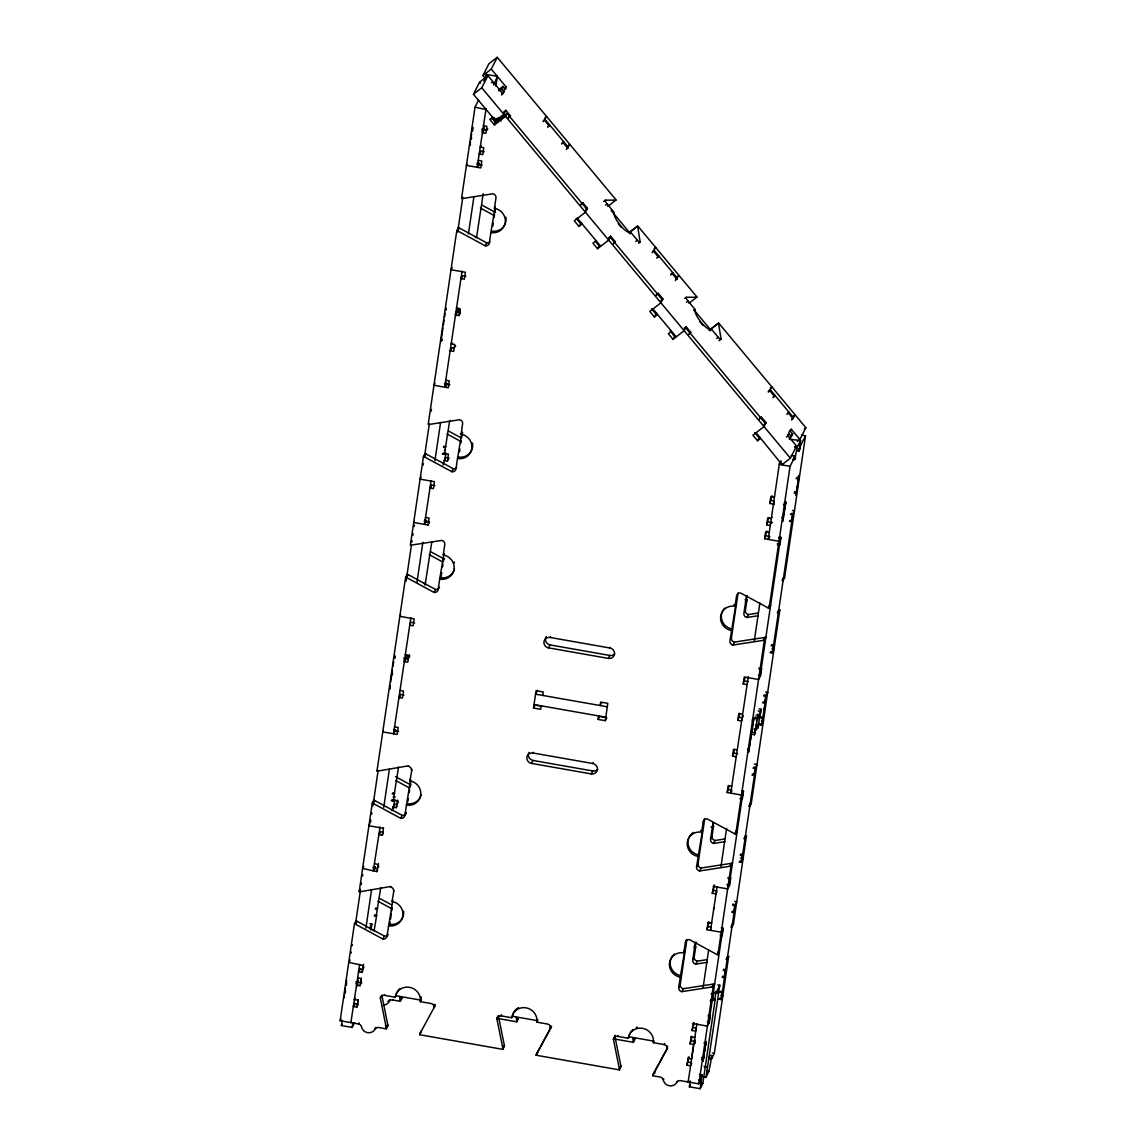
<?xml version="1.0" encoding="UTF-8"?>
<svg xmlns="http://www.w3.org/2000/svg" width="1146" height="1146" viewBox="0 0 1146 1146"><rect width="100%" height="100%" fill="white"/><g stroke="black" fill="none" stroke-linecap="round" stroke-linejoin="round"><path stroke-width="1.5" d="M494.026 120.86L494.456 117.623M743.052 716.866L743.066 716.135M451.753 343.27L451.796 344.316L452.183 343.184M480.862 146.144L480.876 147.419L481.32 146.043M784.279 503.28L785.626 503.524L785.726 501.547L784.867 504.999L783.535 504.756M354.959 998.667L354.902 1000L355.389 998.768M441.038 340.935L442.972 327.842M446.152 309.878L446.224 308.145L445.651 310.05M703.3 1076.753L705.979 1077.226L719.803 985.274L717.783 984.93M702.942 1061.253L706.022 1041.428L702.87 1061.268M785.698 503.051L782.618 521.387L785.698 503.051L784.351 502.808M688.245 1080.965L688.101 1081.982L688.474 1081.237M713.829 907.761L713.557 909.595M681.813 991.648L683.303 988.697L713.614 984.013A3.653 3.481 26.9 0 1 714.66 984.056L713.17 987.007A3.653 3.481 26.9 0 0 712.11 986.964L681.813 991.648A3.653 3.481 26.9 0 1 678.733 987.551L680.266 977.151A12.807 12.205 26.9 0 1 669.508 962.812A12.807 12.205 26.9 0 1 683.847 952.885L685.38 942.485A3.653 3.481 26.9 0 1 689.477 939.648L716.909 954.503A3.653 3.481 26.9 0 0 717.912 954.819L730.99 866.319L732.48 863.368A3.653 3.481 26.9 0 0 731.435 863.339L701.123 868.009L699.633 870.96A3.653 3.481 26.9 0 1 696.553 866.863L702.412 830.735A12.807 12.205 26.9 0 0 700.578 830.535M729.057 886.145L743.009 792.087M739.843 861.047L741.634 861.362L755.601 767.304M764.296 707.913L763.766 711.523M733.411 924.321A3.653 3.481 26.9 0 1 732.394 924.005L730.904 926.956A3.653 3.481 26.9 0 0 731.907 927.272L733.411 924.321L746.476 835.821A3.653 3.481 26.9 0 0 745.43 835.792L743.926 838.743A3.653 3.481 26.9 0 1 744.972 838.772L746.476 835.821M751.232 803.647A3.653 3.481 26.9 0 1 750.215 803.317L748.725 806.268A3.653 3.481 26.9 0 0 749.728 806.598L751.232 803.647L779.839 609.901A3.667 3.495 26.9 0 0 778.793 609.858L777.289 612.809A3.667 3.495 26.9 0 1 778.335 612.852L779.839 609.901M386.317 1028.85A3.653 3.481 26.9 0 0 386.302 1027.833L380.329 998.166L381.819 995.215L387.806 1024.882A3.653 3.481 26.9 0 1 387.806 1025.899L386.317 1028.85L378.753 1027.518A3.653 3.481 26.9 0 0 375.029 1029.237A7.32 6.976 26.9 0 1 361.491 1026.859A3.653 3.481 26.9 0 0 358.454 1023.951L340.133 1020.714L354.429 923.848L355.933 920.897A3.653 3.481 26.9 0 1 356.936 921.212L384.368 936.067A3.653 3.481 26.9 0 0 387.821 934.749M390.815 886.474L360.231 891.703A3.653 3.481 26.9 0 1 359.185 891.674L372.249 803.16L373.754 800.209A3.653 3.481 26.9 0 1 374.756 800.538L402.189 815.379A3.653 3.481 26.9 0 0 406.286 812.543L405.44 814.204M408.635 765.786L378.051 771.029A3.653 3.481 26.9 0 1 377.005 770.986L405.612 577.24L407.117 574.289A3.653 3.481 26.9 0 1 408.119 574.619L435.537 589.459A3.653 3.481 26.9 0 0 439.491 587.239M456.595 467.74A3.653 3.481 26.9 0 1 453.358 468.771L425.94 453.931A3.653 3.481 26.9 0 0 424.937 453.601L423.433 456.552L410.368 545.066A3.667 3.495 26.9 0 0 411.414 545.095L441.726 540.411A3.653 3.481 26.9 0 1 444.791 544.508L443.258 554.908A12.807 12.205 26.9 0 1 454.031 569.261A12.807 12.205 26.9 0 1 439.677 579.174L438.144 589.574A3.653 3.481 26.9 0 1 434.048 592.41L406.615 577.57A3.653 3.481 26.9 0 0 405.612 577.24M489.958 241.806A3.653 3.481 26.9 0 1 486.721 242.852L459.302 228.011A3.653 3.481 26.9 0 0 458.3 227.682L456.796 230.633L428.189 424.378A3.667 3.495 26.9 0 0 429.234 424.421L459.546 419.737A3.653 3.481 26.9 0 1 462.612 423.834L461.079 434.234A12.807 12.205 26.9 0 1 471.851 448.573A12.807 12.205 26.9 0 1 457.498 458.5L455.965 468.886A3.653 3.481 26.9 0 1 451.868 471.722L424.435 456.882A3.653 3.481 26.9 0 0 423.433 456.552M478.57 100.203L475.017 107.194L461.552 198.459A3.667 3.495 26.9 0 0 462.597 198.487L492.909 193.803A3.653 3.481 26.9 0 1 495.974 197.914L494.442 208.3A12.807 12.205 26.9 0 1 505.214 222.653A12.807 12.205 26.9 0 1 490.86 232.566L489.328 242.966A3.653 3.481 26.9 0 1 485.231 245.803L457.798 230.962A3.653 3.481 26.9 0 0 456.796 230.633M344.387 995.43L344.387 997.722M344.688 993.439L345.49 988.01M345.92 985.073L346.694 980.145M390.199 685.279L389.812 689.033L390.242 687.901M390.671 681.985L392.433 670.095M392.935 666.686L393.694 661.6M443.359 325.178L444.118 320.078M444.576 316.998L445.121 313.288M470.447 141.789L470.061 145.513L470.447 144.597M470.834 139.124L471.636 133.71M472.052 130.959L472.696 127.077M345.304 992.851L345.576 991.046M346.45 985.116L346.665 983.597M351.321 952.125L351.235 952.942M352.295 945.565L352.424 944.619M355.432 924.292L360.317 891.201M361.305 884.483L361.52 883.065M362.551 876.017L362.766 874.599M370.416 822.799L370.831 819.977M371.662 814.333L371.877 812.915M372.923 805.853L373.123 804.449M373.338 803.031L378.123 770.642M392.276 674.765L392.534 672.96M406.114 581.094L411.357 545.582M411.858 542.115L412.073 540.697M412.904 535.053L413.119 533.635M414.164 526.573L414.365 525.169M423.246 465.018L423.461 463.6M424.421 457.082L429.306 424.034M431.197 411.199L431.455 409.394M457.655 232.022L462.798 197.227M471.307 139.54L471.593 137.649M472.51 131.418L472.782 129.613M354.515 1022.834L352.18 1027.432L341.422 1025.541L342.196 1020.341M486.105 77.756L486.592 74.461L497.35 76.367L495.903 86.208M356.678 986.792L358.025 980.145M404.681 661.901L405.799 656.644L405.44 660.425M455.864 315.293L456.982 310.036M482.667 133.781L483.927 127.578M354.329 1006.517L354.773 1003.495L358.139 1004.082M357.437 985.488L358.082 980.274M359.543 971.206L359.887 968.828L362.809 969.344M365.903 928.174L371.619 889.468M379.885 833.471L380.157 831.624L383.294 832.182M383.738 807.328L389.396 769.066M399.897 697.9L400.412 694.433L403.994 695.063M416.972 582.268L422.888 542.259M430.925 487.781L431.34 485.016L434.921 485.646M434.921 460.721L440.58 422.459M451.323 349.659L451.596 347.825L454.289 348.298M456.352 315.623L457.039 310.165M461.981 277.461L462.253 275.613L465.849 276.243M468.413 233.913L473.814 197.384M480.174 154.252L480.647 151.071L484.242 151.702M483.555 131.389L483.984 127.707M374.957 869.198L375.272 867.035L373.267 866.677M395.284 731.578L395.542 729.844L393.522 729.486M426.212 522.161L426.455 520.427L424.45 520.069M446.209 386.703L446.338 385.83M446.467 384.97L446.725 383.237L445.379 382.993M478.87 165.54L479.186 163.377L477.166 163.019M352.18 1027.432L352.853 1022.891M354.773 1003.495L353.283 1006.446L356.864 1007.076L358.168 999.584L357.753 1002.535M355.833 983.354L357.18 983.583L356.392 985.059L360.016 985.703L361.42 978.025M359.887 968.828L358.397 971.779L361.978 972.41L363.569 964.373M362.795 868.525L376.862 871.605L378.452 863.568M380.157 831.624L378.653 834.575L382.248 835.205L383.552 827.727M414.265 521.358L413.706 522.476L428.045 524.997L429.077 518.064L425.481 517.433M455.463 313.359L455.392 314.964L458.973 315.594L459.99 308.661L456.409 308.03M360.718 982.509L361.162 979.429M362.537 970.189L363.21 965.562M408.85 657.274L409.638 654.953M459.56 313.904L460.033 310.666M493.697 85.105L497.35 76.367M409.566 657.245L409.695 656.386M360.961 983.855L361.577 982.308M363.74 967.725L363.869 966.866M378.624 866.92L378.753 866.061M455.435 346.722L455.564 345.848M487.451 129.899L487.652 128.596M370.932 930.079L371.834 924.02L369.814 923.662M374.14 915.969L376.146 916.327L380.716 887.849M391.158 800.725L393.164 801.083L398.55 767.075M425.051 585.176L431.784 542.015M442.327 454.117L444.347 454.475L449.733 420.467M374.054 931.111L376.647 915.353L374.627 914.995M392.104 810.709L394.138 804.077L397.06 804.592M443.144 465.032L445.321 457.469L448.688 458.071M476.492 237.766L483.225 193.66M393.465 808.689L393.594 807.758M393.866 805.925L394.768 799.851M444.92 460.234L445.952 453.243M494.828 122.264L495.187 119.829M392.648 807.028L396.23 807.658L397.533 800.18M443.831 460.42L447.413 461.05L448.444 454.117L443.058 453.171M497.493 121.906L497.751 120.172L492.365 119.227M397.991 802.974L398.249 801.24M354.429 923.848A3.653 3.481 26.9 0 1 355.432 924.177L382.864 939.018A3.653 3.481 26.9 0 0 386.961 936.182L392.577 901.773M388.494 925.782A12.807 12.205 26.9 0 0 402.848 915.869A12.807 12.205 26.9 0 0 392.075 901.515L393.895 890.571M372.249 803.16A3.653 3.481 26.9 0 1 373.252 803.489L400.685 818.33A3.653 3.481 26.9 0 0 404.782 815.494L410.655 779.366L409.896 780.841A12.807 12.205 26.9 0 1 420.668 795.181A12.807 12.205 26.9 0 1 406.314 805.108M409.896 780.841L412.001 769.338M439.677 579.174L444.018 553.432L443.258 554.908M457.498 458.5L461.838 432.758A12.807 12.205 26.9 0 1 462.74 432.944M490.86 232.566L495.201 206.824L494.442 208.3M389.712 924.779L390.127 921.971M390.542 919.149L391.373 913.52M391.789 910.698L392.204 907.89M407.947 801.283L408.363 798.461M409.194 792.831L409.609 790.024M410.024 787.202L410.855 781.572M440.895 578.171L441.726 572.542M442.557 566.912L442.972 564.09M443.387 561.282L443.803 558.46M459.546 451.853L459.961 449.046M460.792 443.416L461.208 440.594M461.623 437.786L462.454 432.142M492.909 225.934L493.324 223.112M494.155 217.482L494.571 214.674M494.986 211.852L495.401 209.03M541.213 705.836L540.697 709.302L533.52 708.042L536.084 690.709L543.261 691.969L542.746 695.436M598.097 719.416L599.587 716.451L606.764 717.725L605.274 720.676L598.097 719.416L598.599 715.949M605.274 720.676L607.824 703.343L600.647 702.083L600.146 705.549L601.636 702.598M698.086 856.463A12.807 12.205 26.9 0 1 687.328 842.124A12.807 12.205 26.9 0 1 701.667 832.211L703.2 821.811L704.704 818.86L698.057 863.912L696.553 866.863M733.927 604.615A12.807 12.205 26.9 0 1 735.775 604.802L729.916 640.943A3.653 3.481 26.9 0 0 732.982 645.04L763.293 640.356A3.667 3.495 26.9 0 1 764.339 640.399L765.843 637.448A3.667 3.495 26.9 0 0 764.797 637.405L734.486 642.089L732.982 645.04M731.449 630.544A12.807 12.205 26.9 0 1 720.691 616.204A12.807 12.205 26.9 0 1 735.03 606.277L736.563 595.877A3.653 3.481 26.9 0 1 740.66 593.041L768.092 607.896A3.653 3.481 26.9 0 0 769.095 608.211L770.599 605.26A3.653 3.481 26.9 0 1 769.596 604.945L768.092 607.896M680.266 977.151L684.592 951.409A12.807 12.205 26.9 0 0 683.675 951.28M678.733 987.551L680.223 984.6L686.884 939.534L685.38 942.485M738.067 592.926L731.406 637.993A3.653 3.481 26.9 0 0 734.486 642.089M707.168 962.339L695.794 964.101A3.653 3.481 26.9 0 1 692.728 960.004L695.221 943.101M724.988 841.665L713.614 843.413A3.653 3.481 26.9 0 1 710.549 839.316L713.041 822.427M746.404 596.493L743.897 613.397A3.653 3.481 26.9 0 0 746.977 617.493L758.351 615.731M694.089 947.928A12.807 12.205 26.9 0 0 695.006 948.129L695.909 942.055M711.021 826.997A12.807 12.205 26.9 0 0 712.826 827.441L713.5 822.9M745.272 601.321A12.807 12.205 26.9 0 0 746.189 601.521L747.077 595.447M692.728 960.004L694.218 957.053L695.751 946.653A12.807 12.205 26.9 0 1 693.946 946.195M710.549 839.316L712.038 836.365L713.571 825.965A12.807 12.205 26.9 0 1 712.669 825.779M745.129 599.587A12.807 12.205 26.9 0 0 746.934 600.046L745.401 610.446A3.653 3.481 26.9 0 0 748.481 614.543L757.95 613.081M691.611 1063.588L690.479 1065.809L686.898 1065.178L688.488 1057.142M687.915 1058.245L691.539 1058.875L693.674 1044.436L690.05 1043.805L691.353 1036.313M696.166 1030.039L695.608 1031.142L692.012 1030.512L693.416 1022.848M721.235 927.945L723.255 928.303L721.249 932.242L706.896 929.707L708.3 922.043M716.794 892.104L715.863 893.952L712.282 893.321L713.858 885.271M742.164 790.869L743.51 791.098L741.505 795.038L727.166 792.516L728.183 785.583L731.778 786.213M736.119 756.747L732.538 756.116L733.555 749.183L737.15 749.813M742.164 719.459L741.405 720.934L737.823 720.304L738.841 713.371L742.436 714.001M746.791 684.534L743.195 683.904L744.227 676.971L758.566 679.506L760.572 675.567L761.589 668.634L758.91 668.161M778.965 537.001L780.985 537.345L778.979 541.284L764.626 538.763L765.657 531.83L769.238 532.46M770.27 525.484L766.688 524.854L767.705 517.92L771.301 518.551L772.046 517.075M774.18 502.636L773.435 504.111L769.84 503.466L770.871 496.547L774.452 497.178M686.898 1065.178L689.161 1057.027M690.05 1043.805L692.198 1036.514M692.012 1030.512L694.218 1022.791M706.896 929.707L709.102 921.986M712.282 893.321L714.545 885.17M727.166 792.516L729.171 786.099M732.538 756.116L734.543 749.699M737.823 720.304L739.829 713.886M743.195 683.904L745.215 677.487M764.626 538.763L766.832 531.042M766.688 524.854L768.823 517.562M769.84 503.466L772.046 495.76M779.667 461.824L768.221 539.394L769.596 536.686M773.837 504.942L774.109 503.094M694.877 1043.232L695.135 1041.485L691.554 1040.855M703.1 987.537L708.643 950.048M720.949 866.691L726.607 828.429M754.211 641.445L759.898 602.925M771.645 523.364L771.831 522.146M780.526 463.285L780.841 461.079M713.27 998.739L715.276 999.097L702.827 1083.443L700.149 1088.7L689.391 1086.809L690.25 1080.95M789.737 439.276L800.596 440.522L799.034 451.094L797.014 450.736M666.915 1048.977L652.962 1074.776A3.653 3.481 26.9 0 0 652.676 1075.75L660.239 1077.082A3.653 3.481 26.9 0 1 663.276 1079.99A7.32 6.976 26.9 0 0 676.813 1082.368A3.653 3.481 26.9 0 1 680.523 1080.649L698.859 1083.872L713.17 987.007M703.2 821.811A3.653 3.481 26.9 0 1 707.297 818.975L734.729 833.815A3.653 3.481 26.9 0 0 735.732 834.145L764.339 640.399M769.095 608.211L790.052 466.322L795.209 456.151L791.184 455.435M703.888 1043.018L705.907 1043.376L703.014 1059.291L703.773 1057.815L701.982 1057.5M708.801 1023.335L722.754 929.291L721.851 929.134M760.07 676.555L780.483 538.334L778.693 538.018M698.859 1083.872L702.197 1074.833L699.518 1074.361M705.764 1044.278L705.907 1043.376M693.044 1023.579L707.383 1026.114L709.388 1022.175L710.405 1015.241L709.073 1014.998M710.119 1000.845L712.124 1001.203L712.626 1000.229L713.657 993.296L712.311 993.052M720.376 935.981L721.722 936.21L722.224 935.236L723.255 928.303M713.299 886.388L727.653 888.909L729.644 884.97L730.675 878.037L727.982 877.564M739.972 798.662L741.992 799.02L742.479 798.031L743.51 791.098M777.446 544.909L779.452 545.267L779.953 544.278L780.985 537.345M700.149 1088.7L702.197 1074.833M712.769 999.727L714.789 1000.086L715.806 993.152L719.803 985.274M792.688 459.26L794.708 459.618L795.209 456.151M752.406 734.428L754.426 734.772L757.993 715.476L755.973 715.118M794.708 459.618L797.258 447.069L800.596 440.522M754.426 734.772L755.945 729.343L753.925 728.985M757.993 715.476L757.477 718.943L755.458 718.585M755.572 728.197L757.592 728.541L758.108 725.074L756.088 724.73M759.139 708.887L761.145 709.245L759.64 714.689L757.621 714.33M757.592 728.541L761.145 709.245M799.034 451.094L800.553 445.651L805.538 435.809L801.512 435.108M705.979 1077.226L708.901 1071.481L711.953 1055.652L709.933 1055.294M709.417 1058.761L711.437 1059.119L711.953 1055.652M718.857 999.183L720.877 999.541L722.41 991.634L720.39 991.276M722.109 977.237L724.129 977.595L725.647 969.674L723.627 969.315M731.707 912.245L733.712 912.603L734.744 905.669L736.735 901.73L734.729 901.386M739.127 861.993L741.147 862.351L742.665 854.429L740.645 854.071M751.962 775.054L753.982 775.412L754.999 768.479L757.005 764.54L754.312 764.067M759.383 724.788L761.402 725.146L762.921 717.224L760.901 716.88M762.62 702.842L764.64 703.2L765.671 696.267L767.662 692.327L765.643 691.969M770.04 652.575L772.06 652.934L773.593 645.026L771.573 644.668M789.436 521.301L791.456 521.659L792.473 514.726L794.479 510.787L792.459 510.428M719.588 998.252L721.378 998.567L735.245 904.681L732.552 904.208M770.771 651.644L772.562 651.959L792.975 513.737L791.184 513.422M711.437 1059.119L714.345 1053.375L728.655 956.509A3.653 3.481 26.9 0 0 727.61 956.466L726.106 959.417A3.653 3.481 26.9 0 1 727.151 959.46L728.655 956.509M784.58 577.713A3.667 3.495 26.9 0 1 783.578 577.398L782.088 580.349A3.667 3.495 26.9 0 0 783.09 580.664L784.58 577.713L805.538 435.809M394.869 658.32L394.783 655.311M441.783 339.488L441.482 341.05M494.814 118.654L494.298 120.946M742.708 716.751L743.009 716.021M695.035 1039.923L695.063 1043.075M766.731 694.175L767.562 692.513M762.462 723.054L763.308 721.393M688.187 1081.795L696.883 1023.722M501.475 95.003L504.025 91.823L501.704 89.044L503.037 86.408L505.357 89.202L503.796 90.405M788.777 432.443L791.342 429.263L799.879 439.505L797.272 441.525M508.423 118.124L510.486 115.932L505.844 110.36L503.839 114.285L495.502 120.745L473.427 94.258L479.587 82.125L487.924 75.665L503.037 93.8M485.746 78.959L482.924 75.564L488.912 63.761L497.264 57.3L616.118 199.948L607.767 206.409M486.592 74.461L483.927 81.151M473.427 94.258L481.764 87.798L487.924 75.665M482.924 75.564L491.262 69.104L497.264 57.3M472.295 129.283L473.04 127.808M486.105 108.455L477.194 167.316L479.186 163.377M483.053 131.174L482.308 132.649L485.89 133.28L486.921 126.347L483.325 125.716M467.052 164.193L466.422 165.411L480.776 167.946L481.793 161.013L478.211 160.383M480.919 145.614L480.174 147.089L483.755 147.719L482.738 154.653L479.157 154.022L480.647 151.071M495.502 120.745L496.619 118.539M492.594 117.264L489.815 119.413L494.456 124.986L495.96 122.035L507.076 113.425L586.938 209.274L585.549 210.363M494.456 124.986L505.572 116.376L507.076 113.425M457.798 230.962L459.302 228.011M452.14 267.519L451.023 269.74L465.376 272.261L464.345 279.194L460.764 278.564L462.253 275.613M462.039 271.144L444.72 387.162L446.725 383.237M543.061 121.691L546.613 116.548L545.052 117.752M485.231 245.803L486.721 242.852M547.702 127.263L549.765 125.072L548.203 126.289M441.855 339.001L441.783 340.591M458.973 315.594L460.477 312.643M451.596 347.825L450.091 350.776L453.687 351.407L454.704 344.473L451.123 343.843M434.964 383.308L433.962 385.271L448.315 387.806L449.332 380.873L445.751 380.243M561.64 143.995L563.703 141.803L562.142 143.021M566.296 149.582L569.849 144.425L568.287 145.642M424.435 456.882L425.94 453.931M421.098 477.18L420.095 479.143L434.449 481.678L433.417 488.611L429.836 487.967L431.34 485.016M431.111 480.546L424.464 524.367L426.455 520.427M444.347 454.475L445.221 452.756M447.413 461.05L448.917 458.099M461.079 434.234L461.838 432.758M581.753 224.272L578.959 226.421L574.318 220.849L585.434 212.225L587.44 208.3L582.798 202.713L580.736 204.919M577.355 218.198L600.59 246.089M451.868 471.722L453.358 468.771M578.959 226.421L581.681 222.525M428.045 524.997L429.549 522.046L424.163 521.101M406.615 577.57L408.119 574.619M400.584 614.872L399.839 616.347L414.193 618.869L413.162 625.802L409.58 625.172L411.07 622.221L414.666 622.851M595.691 241.004L592.912 243.153L597.553 248.725L599.745 245.244M410.855 617.751L393.536 733.769L395.542 729.844M394.195 658.191L394.94 656.715M613.253 243.955L615.316 241.763L610.675 236.176L608.669 240.116L597.553 248.725M434.048 592.41L435.537 589.459M400.412 694.433L398.908 697.384L402.504 698.014L403.521 691.081L399.94 690.451M383.28 730.89L382.778 731.879L397.132 734.4L398.149 727.481L394.568 726.836M377.005 770.986L377.564 769.883M373.252 803.489L374.756 800.538M652.174 252.65L655.727 247.507L654.165 248.711M369.571 824.461L368.912 825.75L383.265 828.286M656.816 258.222L658.878 256.031L657.317 257.248M380.057 826.911L373.281 870.974L375.272 867.035M393.164 801.083L394.038 799.364M362.981 868.152L363.826 866.491M382.248 835.205L383.366 832.999M396.23 807.658L397.075 805.996M657.217 314.849L654.438 317.012L649.796 311.426L660.913 302.816L662.918 298.877L658.262 293.304L656.2 295.496M652.819 308.79L676.054 336.666M670.754 274.954L672.817 272.762L670.739 274.381M359.185 891.674L360.403 889.267M360.231 891.703L360.603 890.972M374.584 863.482L377.894 864.671M654.438 317.012L656.801 313.388M400.685 818.33L402.189 815.379M675.395 280.541L678.962 275.384L677.401 276.601M404.782 815.494L405.154 814.763M376.862 871.605L377.621 870.129M355.432 924.177L356.936 921.212M348.943 962.396L363.01 965.476M349.659 960.978L350.16 960.004M369.456 928.69L371.834 924.02M376.146 916.327L376.647 915.353M671.155 331.581L668.376 333.744L673.031 339.316L675.223 335.821M359.672 964.359L350.891 1022.619L351.378 1021.63M392.075 901.515L392.834 900.04M688.732 334.546L690.794 332.34L686.153 326.768L684.148 330.707L673.031 339.316M357.738 977.581L361.047 978.77M361.978 972.41L362.738 970.934M340.133 1020.714L340.978 1019.038M382.864 939.018L384.368 936.067M360.016 985.703L360.388 984.958M355.016 998.023L354.272 999.498L357.881 1000.143M341.422 1025.541L342.095 1024.223M386.961 936.182L387.892 934.334M356.864 1007.076L358.082 1004.67M550.08 637.463L609.873 647.991A5.486 5.229 26.9 0 1 614.485 654.137A5.486 5.229 26.9 0 1 608.325 658.391L548.547 647.862A5.486 5.229 26.9 0 1 543.935 641.717A5.486 5.229 26.9 0 1 550.08 637.463L550.553 636.546M548.547 647.862L550.037 644.912A5.486 5.229 26.9 0 1 546.384 636.474M358.454 1023.951L359.013 1022.834M537.574 690.236L535.569 694.175L607.323 706.796M380.329 998.166A3.653 3.481 26.9 0 1 384.426 995.33L384.698 994.771M533.52 708.042L535.024 705.091L542.201 706.351M375.029 1029.237L375.96 1027.389M383.179 1005.228A7.32 6.976 26.9 0 0 389.01 1001.69L389.955 999.842M389.01 1001.69A3.653 3.481 26.9 0 1 392.734 999.971L393.021 999.412M384.426 995.33L395.184 997.221L395.929 995.745A12.807 12.205 26.9 0 1 399.868 988.597M386.302 1027.833L387.806 1024.882M400.298 1001.303A3.653 3.481 26.9 0 0 400.298 1000.286L401.802 997.335A3.653 3.481 26.9 0 1 401.802 998.352L400.298 1001.303L392.734 999.971M533.019 752.994L592.811 763.523A5.486 5.229 26.9 0 1 597.424 769.668A5.486 5.229 26.9 0 1 591.264 773.922L531.486 763.394A5.486 5.229 26.9 0 1 526.874 757.248A5.486 5.229 26.9 0 1 533.019 752.994L533.391 752.263M531.486 763.394L532.976 760.443A5.486 5.229 26.9 0 1 529.022 752.449M434.878 1006.159L434.133 1007.635A3.653 3.481 26.9 0 0 431.054 1003.538L420.296 1001.647L421.04 1000.172A12.807 12.205 26.9 0 0 421.055 996.748M609.873 647.991L610.245 647.246M608.325 658.391L609.83 655.44A5.486 5.229 26.9 0 0 614.686 653.879M419.608 1034.709A3.653 3.481 26.9 0 1 419.909 1033.749L421.413 1030.798A3.653 3.481 26.9 0 0 421.112 1031.758L419.608 1034.709L502.836 1049.364L504.34 1046.413A3.653 3.481 26.9 0 0 504.34 1045.396L498.352 1015.728M433.904 1006.202L434.749 1004.541L433.904 1006.202A3.653 3.481 26.9 0 0 433.603 1007.162L434.921 1004.584M768.336 392.075L771.903 386.933L770.341 388.136M760.314 438.589L757.535 440.752L752.893 435.165L764.053 426.599L766.044 422.659L761.402 417.087L759.34 419.278M755.959 432.572L782.045 464.66L790.382 458.199L796.542 446.066L788.004 435.824L789.007 433.861L791.327 436.64L789.25 438.259M772.991 397.662L775.054 395.456L773.478 396.674M592.811 763.523L593.27 762.606M757.535 440.752L759.726 437.256M591.264 773.922L592.769 770.972A5.486 5.229 26.9 0 0 597.625 769.41M786.93 414.394L788.992 412.188L787.431 413.405M791.571 419.966L795.138 414.823L793.576 416.027M789.422 439.448L789.838 438.617M791.327 436.64L792.66 434.019L790.339 431.24M502.836 1049.364A3.653 3.481 26.9 0 0 502.836 1048.346L496.848 1018.679L498.252 1015.915M780.899 461.236L779.294 464.417L790.052 466.322M496.848 1018.679A3.653 3.481 26.9 0 1 500.945 1015.843L501.518 1014.74M782.045 464.66L782.432 463.901M799.879 439.505L805.867 427.702L718.585 322.928L710.234 329.389M500.945 1015.843L511.718 1017.734L512.463 1016.258A12.807 12.205 26.9 0 1 518.493 1007.663M502.836 1048.346L504.34 1045.396M516.832 1021.817A3.653 3.481 26.9 0 0 516.832 1020.8L518.321 1017.849A3.653 3.481 26.9 0 1 518.336 1018.866L516.832 1021.817L497.765 1018.465M735.03 606.277L735.775 604.802M782.804 518.966L783.563 517.491L782.217 517.247M746.189 601.521L746.934 600.046M615.158 1035.311A3.653 3.481 26.9 0 0 614.872 1036.242L620.86 1065.909A3.653 3.481 26.9 0 1 620.874 1066.926L619.37 1069.877L536.142 1055.237A3.653 3.481 26.9 0 1 536.443 1054.263L550.667 1028.148A3.653 3.481 26.9 0 0 547.587 1024.051L536.829 1022.16L537.574 1020.685A12.807 12.205 26.9 0 0 537.689 1019.582M791.456 521.659L791.943 520.671L789.938 520.313M746.977 617.493L748.481 614.543M536.443 1054.263L551.269 1026.83M550.71 1026.157L550.424 1026.716A3.653 3.481 26.9 0 0 550.137 1027.676L550.696 1026.572M536.142 1055.237L537.646 1052.272A3.653 3.481 26.9 0 1 537.932 1051.312M550.667 1028.148L551.598 1026.3M763.293 640.356L764.797 637.405M748.309 676.627L730.747 793.147L731.75 791.17M761.589 668.634L761.087 669.622L759.082 669.264M772.06 652.934L774.066 649.008L772.046 648.65M764.64 703.2L765.141 702.212L763.121 701.853M756.475 720.92L760.643 712.712M701.667 832.211L702.412 830.735M754.942 731.306L759.11 723.112M761.402 725.146L763.394 721.206L761.388 720.863M712.826 827.441L713.571 825.965M619.37 1069.877A3.653 3.481 26.9 0 0 619.37 1068.86L613.382 1039.193L614.872 1036.242M713.614 843.413L715.118 840.462L724.587 839.001M613.382 1039.193A3.653 3.481 26.9 0 1 617.479 1036.356L617.952 1035.44M753.982 775.412L754.483 774.424L752.464 774.066M617.479 1036.356L628.237 1038.247L628.996 1036.772A12.807 12.205 26.9 0 1 632.921 1029.624M734.729 833.815L736.233 830.864A3.653 3.481 26.9 0 0 737.236 831.194L735.732 834.145M619.37 1068.86L620.86 1065.909M633.366 1042.33A3.653 3.481 26.9 0 0 633.351 1041.313L634.855 1038.362A3.653 3.481 26.9 0 1 634.855 1039.379L633.366 1042.33L614.285 1038.978M717.138 886.517L710.491 930.337L711.05 929.234M683.847 952.885L684.592 951.409M699.633 870.96L729.93 866.29L731.435 863.339M695.006 948.129L695.751 946.653M730.675 878.037L730.174 879.025L728.154 878.667M741.147 862.351L743.138 858.411L740.445 857.939M711.795 922.859L707.927 922.774M652.962 1074.776L667.187 1048.662A3.653 3.481 26.9 0 0 664.121 1044.565L653.349 1042.674L654.108 1041.198L628.996 1036.772M695.794 964.101L697.298 961.15L706.767 959.689M664.121 1044.565L664.68 1043.462M733.712 912.603L734.214 911.614L732.194 911.271M667.516 1046.126L666.958 1047.229A3.653 3.481 26.9 0 0 666.657 1048.203L667.602 1048.361M652.676 1075.75L654.165 1072.799A3.653 3.481 26.9 0 1 654.466 1071.825M666.657 1048.203L667.502 1046.542M667.187 1048.662L667.559 1047.931M717.94 952.469L718.413 951.552A3.653 3.481 26.9 0 0 719.416 951.868L717.912 954.819M663.276 1079.99L663.835 1078.873M712.11 986.964L713.614 984.013M713.657 993.296L713.156 994.27L711.136 993.911M724.129 977.595L724.616 976.607L722.61 976.249M695.035 1036.758L694.662 1037.502L691.081 1036.872M714.789 1000.086L715.276 999.097M710.405 1015.241L709.918 1016.23L707.899 1015.872M676.813 1082.368L677.372 1081.265M720.877 999.541L722.882 995.616L720.863 995.258M689.391 1086.809L690.393 1084.832M505.357 89.202L506.36 87.239L491.262 69.104M766.817 693.989L767.662 692.327M762.548 722.868L763.394 721.206M419.909 1033.749L434.749 1006.317M498.352 90.047L503.037 86.408M499.097 91.05L501.704 89.044M504.283 88.844L506.36 87.239M501.948 93.442L504.025 91.823M503.753 111.964L505.844 110.36M508.394 117.551L510.486 115.932M543.734 120.574L545.124 119.499L568.359 147.376L566.969 148.464M581.223 203.931L582.798 202.713M585.878 209.503L587.44 208.3M603.741 201.395L605.303 200.178L615.875 200.12M605.575 205.163L607.136 203.959A3.653 1.003 52.2 0 1 605.303 200.178M609.113 237.394L610.675 236.176M608.784 238.239L610.173 237.165L662.417 299.865L660.325 301.484M613.755 242.966L615.316 241.763M629.34 232.294L637.677 225.848L697.012 297.043L688.947 303.275M635.772 241.419L637.334 240.202A3.653 1.003 52.2 0 0 640.156 242.007L638.594 243.224M652.848 251.533L654.237 250.458L677.472 278.335L676.068 279.409M656.185 294.923L658.262 293.304M661.357 300.094L662.918 298.877M684.649 298.49L686.21 297.272L696.768 297.215M686.468 302.258L688.03 301.054A3.653 1.003 52.2 0 1 686.21 297.272M693.702 310.423L695.006 309.42L688.03 301.054M670.052 330.65L674.521 336.365M684.592 327.985L686.153 326.768M684.262 328.83L685.652 327.756L765.514 423.605L763.952 424.808M689.233 333.558L690.794 332.34M709.173 330.549L711.265 328.931L718.241 337.296A3.653 1.003 52.2 0 0 721.063 339.101L718.972 340.72M716.665 338.514L718.241 337.296M768.321 391.502L770.399 389.884L793.634 417.774L792.244 418.849M759.841 418.29L761.402 417.087M764.482 423.877L766.044 422.659M789.78 430.481L791.342 429.263M787.445 435.065L789.007 433.861M786.443 437.041L788.004 435.824M791.098 435.236L792.66 434.019M804.306 428.919L805.867 427.702M794.98 447.284L796.542 446.066M491.333 82.455L494.026 82.927M475.017 107.194L486.205 109.601M492.923 117.551L494.27 117.794M492.164 119.026L494.184 119.385M481.807 129.183L486.491 130.171M481.735 130.787L483.082 131.016M476.894 164.05L482.28 164.995M474.773 236.792L476.793 237.15M458.185 309.219L460.205 309.578M458.672 310.724L460.019 310.953M455.535 311.769L460.019 312.557M798.533 445.293L800.553 445.651M444.433 383.896L449.805 384.841M794.579 446.596L797.258 447.069M798.017 448.759L800.037 449.117M793.691 457.297L795.711 457.641M796.842 477.094L798.862 477.438L795.94 495.287L798.963 475.475L798.117 478.913L796.098 478.57M794.708 491.534L796.728 491.892L795.983 493.367L793.963 493.009M771.344 500.516L774.037 500.988M443.86 446.209L445.88 446.553M443.359 447.184L445.379 447.542M444.333 450.192L445.45 450.378M790.453 514.368L792.473 514.726M782.145 517.72L783.492 517.963M768.178 521.903L771.774 522.533M766.13 535.812L769.725 536.443M777.26 543.806L779.953 544.278M423.605 583.4L425.61 583.758M771.072 645.656L773.092 646M758.552 675.209L760.572 675.567M550.037 644.912L609.83 655.44M744.699 680.953L748.281 681.584M764.153 694.92L766.158 695.278L761.904 724.157L759.884 723.814M763.651 695.909L765.671 696.267M758.136 710.864L760.156 711.222M405.226 654.638L408.807 655.268L407.79 662.202L404.209 661.571L404.28 659.967M407.002 655.827L409.022 656.185M754.97 717.095L756.99 717.453M760.4 717.854L762.419 718.213M407.489 657.331L408.836 657.56M403.679 658.262L408.091 659.036M739.328 717.353L741.72 717.768M752.335 719.645L753.667 719.874L748.567 752.206L753.767 717.912L753.667 719.874L752.249 721.235M756.575 726.22L758.595 726.578M753.409 732.452L755.429 732.81M534.036 704.561L605.79 717.195M748.066 748.524L749.412 748.753L747.98 750.114M734.027 753.166L737.623 753.796M753.71 767.175L755.5 767.491M752.979 768.121L754.999 768.479M393.837 730.618L398.622 731.449M728.655 789.565L731.85 790.124M532.976 760.443L592.769 770.972M741.147 797.802L742.479 798.031M392.677 792.817L394.697 793.161M392.176 793.791L394.195 794.149M740.144 855.059L742.164 855.417M393.15 796.799L395.169 797.143M391.875 799.779L397.261 800.725M726.951 884.497L729.644 884.97M727.352 885.643L729.143 885.958M713.772 890.37L716.909 890.915M732.724 905.311L734.744 905.669M372.98 867.708L377.464 868.496M708.4 926.756L711.093 927.229M720.204 934.878L722.224 935.236M375.659 908.062L377.679 908.42M375.157 909.05L377.177 909.394M723.126 970.304L725.146 970.662M373.095 930.137L374.427 930.366M719.889 992.264L721.908 992.608M715.419 991.619L718.786 992.207M715.591 992.723L718.284 993.195M713.786 992.794L715.806 993.152M710.606 999.871L712.626 1000.229M707.369 1021.817L709.388 1022.175M707.984 1023.006L708.887 1023.163M693.516 1027.561L696.209 1028.034M355.919 981.764L361.52 982.752M395.929 995.745L421.04 1000.172M512.463 1016.258L537.574 1020.685M400.384 998.109L401.802 998.352M712.325 1053.016L714.345 1053.375M708.93 1057.257L710.95 1057.615M701.696 1057.887L703.701 1058.245M701.61 1059.491L702.956 1059.721M688.402 1062.227L691.539 1062.772M704.002 1066.539L707.354 1067.141M706.881 1071.123L708.901 1071.481M699.862 1076.567L701.209 1076.81M698.673 1079.919L700.693 1080.263M385.443 1025.484L387.806 1025.899M654.165 1072.799L655.111 1072.957M700.808 1083.085L702.827 1083.443M481.864 205.091L495.573 212.511M480.36 208.042L494.069 215.462M448.501 431.025L460.491 437.514M446.997 433.976L460.721 441.396M430.681 551.699L444.39 559.119M429.177 554.65L442.886 562.07M395.599 776.702L411.027 785.053M395.814 780.584L409.537 788.004M379.498 898.306L391.502 904.81M377.994 901.257L391.717 908.678M544.622 120.473L549.263 126.06M563.202 142.792L567.857 148.364M653.736 251.432L658.377 257.019M672.315 273.751L676.971 279.323M769.897 390.872L774.553 396.444M788.491 413.176L793.132 418.748M607.136 203.959L614.098 212.325A12.807 3.524 52.2 0 0 620.487 225.518A12.807 3.524 52.2 0 0 630.372 231.836L637.334 240.202M611.147 210.463L613.067 212.769M614.027 213.915L630.472 233.655M694.089 310.007L710.821 330.091M618.267 223.756L621.132 227.209M699.905 321.754L703.042 325.507M479.587 82.125L480.532 83.257M481.764 87.798L503.839 114.285M505.572 116.376L790.382 458.199M498.08 117.508L500.988 121.003M492.178 117.508L495.96 122.035M576.109 218.241L580.463 223.47M595.275 241.247L599.057 245.774M651.587 308.833L655.942 314.061M754.684 432.558L759.039 437.786M632.606 1037.603L633.351 1041.313M516.087 1017.089L516.832 1020.8M399.553 996.576L400.298 1000.286M721.063 339.101L718.528 323.33L710.191 329.79L710.348 330.779M640.156 242.007L637.634 226.235L629.297 232.695L629.455 233.684M711.265 328.931A12.807 3.524 52.2 0 1 701.381 322.613A12.807 3.524 52.2 0 1 695.006 309.42M505.859 217.138A12.807 12.205 26.9 0 1 491.605 231.091M732.194 629.068A12.807 12.205 26.9 0 1 724.816 608.082M472.496 443.058A12.807 12.205 26.9 0 1 458.257 457.025M454.504 569.089A12.807 12.205 26.9 0 1 440.422 577.699M454.203 561.984A12.807 12.205 26.9 0 1 454.475 562.858M628.237 1038.247A12.807 12.205 26.9 0 1 642.591 1028.334A12.807 12.205 26.9 0 1 653.349 1042.674M511.718 1017.734A12.807 12.205 26.9 0 1 526.057 1007.821A12.807 12.205 26.9 0 1 536.829 1022.16M395.184 997.221A12.807 12.205 26.9 0 1 409.537 987.308A12.807 12.205 26.9 0 1 420.296 1001.647M375.616 1027.547A7.32 6.976 26.9 0 1 375.243 1027.933M636.173 1027.618A12.807 12.205 26.9 0 1 637.377 1027.203M701.123 868.009A3.653 3.481 26.9 0 1 698.057 863.912M729.93 866.29A3.653 3.481 26.9 0 1 730.99 866.319M683.303 988.697A3.653 3.481 26.9 0 1 680.223 984.6M390.542 887.018A3.653 3.481 26.9 0 1 393.622 891.115M408.363 766.345A3.653 3.481 26.9 0 1 411.443 770.441M403.636 911.242A12.807 12.205 26.9 0 1 389.253 924.306M421.141 795.023A12.807 12.205 26.9 0 1 407.074 803.633M681.01 975.676A12.807 12.205 26.9 0 1 674.306 954.088M698.831 854.988A12.807 12.205 26.9 0 1 693.588 832.354M389.611 1000A7.32 6.976 26.9 0 1 387.892 1001.36M697.298 961.15A3.653 3.481 26.9 0 1 694.218 957.053M715.118 840.462A3.653 3.481 26.9 0 1 712.038 836.365"/></g></svg>
